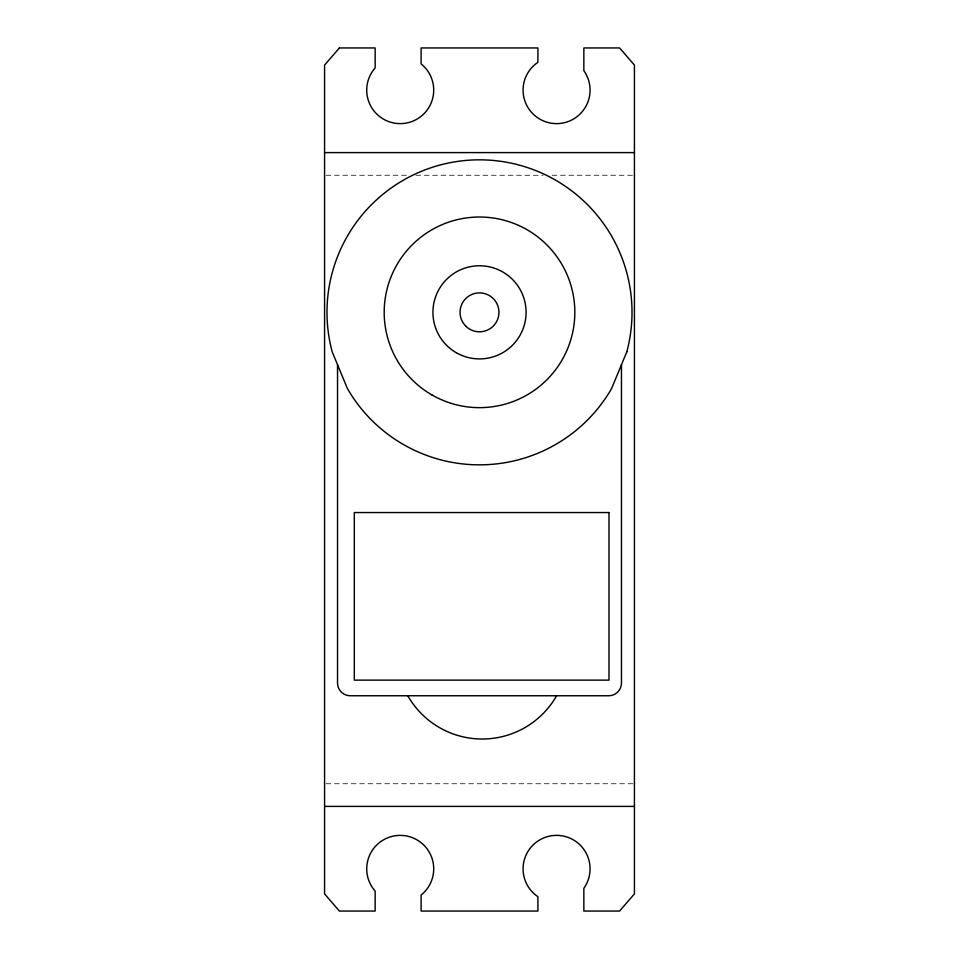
<?xml version="1.0" encoding="UTF-8"?>
<svg xmlns="http://www.w3.org/2000/svg" width="959" height="959" viewBox="0 0 959 959"><rect width="100%" height="100%" fill="white"/><g stroke="black" fill="none" stroke-linecap="round" stroke-linejoin="round"><path stroke-width="0.72" stroke-dasharray="4.79 3.6" d="M326.072 175.257L406.904 175.257M415.882 175.257L543.118 175.257M552.096 175.257L632.928 175.257M326.072 783.743L632.928 783.743"/><path stroke-width="1.44" d="M324.574 152.601L634.426 152.601M324.574 806.399L634.426 806.399M621.468 364.696L621.468 682.988A12.767 12.767 0 0 1 608.701 695.755L350.299 695.755A12.767 12.767 0 0 1 337.532 682.988L337.532 364.696M556.616 695.755A85.627 85.627 0 0 1 407.791 695.755M626.814 351.809L611.578 388.587A152.505 152.505 0 0 1 347.422 388.587L332.186 351.809A152.505 152.505 0 0 1 479.5 159.829A152.505 152.505 0 0 1 626.814 351.809M339.402 47.95L324.574 65.092L324.574 893.908L339.402 911.05L375.149 911.05L375.149 891.091A33.505 33.505 0 0 1 378.445 843.417A33.505 33.505 0 0 1 426.048 847.54A33.505 33.505 0 0 1 421.097 895.071L421.097 911.05L537.903 911.05L537.903 896.689A33.505 33.505 0 0 1 528.936 849.938A33.505 33.505 0 0 1 575.772 841.415A33.505 33.505 0 0 1 583.851 888.322L583.851 911.05L619.598 911.05L634.426 893.908L634.426 65.092L619.598 47.95L583.851 47.95L583.851 70.678A33.505 33.505 0 0 1 575.772 117.585A33.505 33.505 0 0 1 528.936 109.062A33.505 33.505 0 0 1 537.903 62.311L537.903 47.95L421.097 47.95L421.097 63.929A33.505 33.505 0 0 1 426.048 111.46A33.505 33.505 0 0 1 378.445 115.583A33.505 33.505 0 0 1 375.149 67.909L375.149 47.95L339.402 47.95M608.989 512.55L354.315 512.55L354.315 680.135L608.989 680.135L608.989 512.55M465.738 326.096A19.456 19.456 0 0 0 498.296 317.369A19.456 19.456 0 0 0 474.465 293.538A19.456 19.456 0 0 0 465.738 326.096M431.838 394.88A95.325 95.325 0 0 0 574.825 312.334A95.325 95.325 0 0 0 431.838 229.788A95.325 95.325 0 0 0 431.838 394.88M456.208 352.672A46.583 46.583 0 0 0 526.083 312.334A46.583 46.583 0 0 0 456.208 271.996A46.583 46.583 0 0 0 456.208 352.672"/></g></svg>
